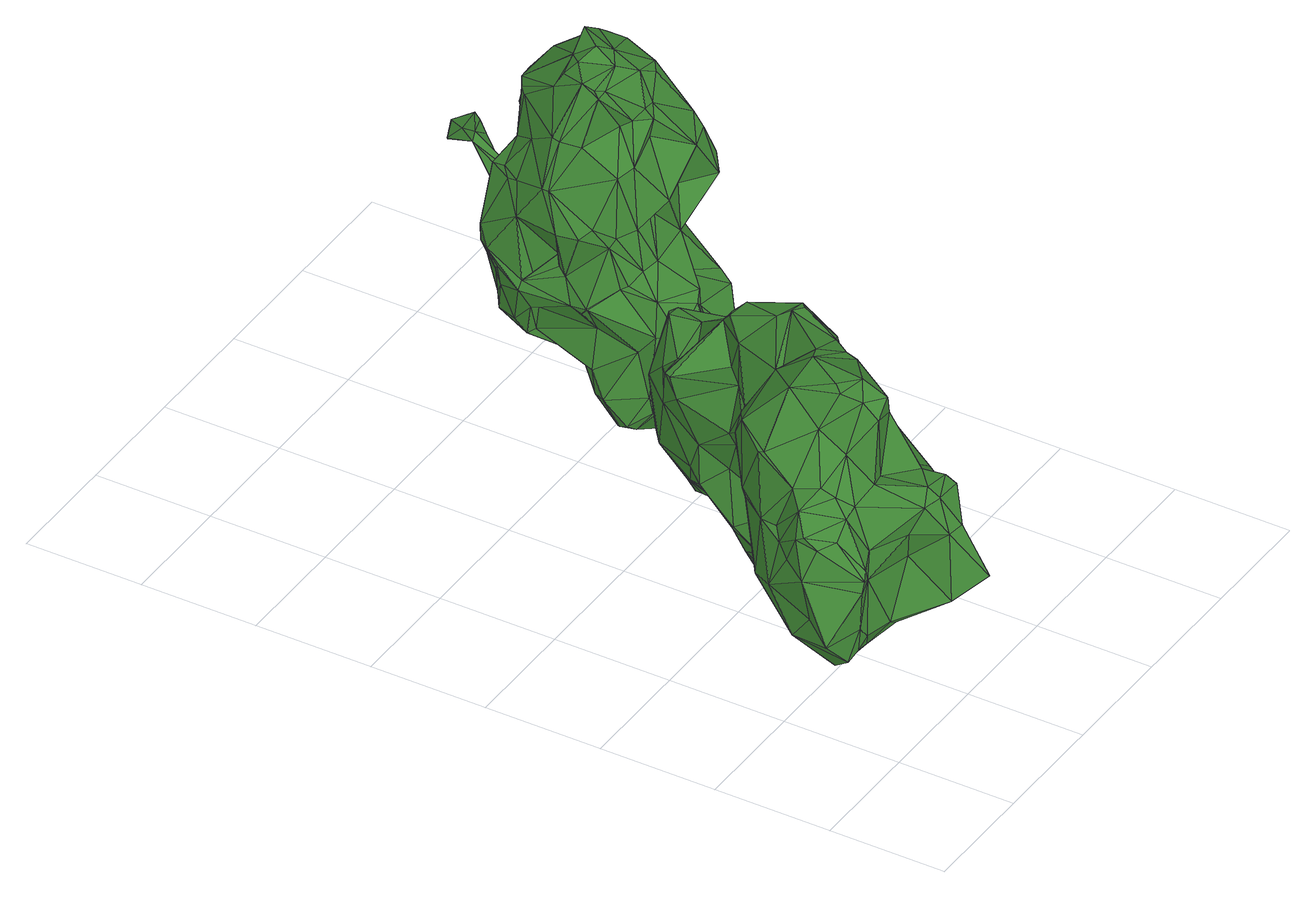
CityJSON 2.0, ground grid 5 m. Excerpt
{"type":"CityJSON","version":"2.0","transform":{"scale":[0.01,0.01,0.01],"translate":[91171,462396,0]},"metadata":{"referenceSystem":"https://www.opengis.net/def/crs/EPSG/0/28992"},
"CityObjects":{
"tree1":{"type":"SolitaryVegetationObject","attributes":{"gtid":58,"crown_width_m":12.39,"crown_median_z":6.33,"trunk_H_m":5.54,"trunk_DBH_m":0.528,"trunk_radius_m":0.264,"trunk_base_height_m":0.79,"original_gtid":"58"},"geometry":[{"type":"Solid","lod":"3","boundaries":[[[[0,1,2]],[[3,4,5]],[[6,7,8]],[[9,6,8]],[[10,11,12]],[[13,14,15]],[[16,17,18]],[[19,20,21]],[[22,21,20]],[[23,24,25]],[[26,27,28]],[[29,30,31]],[[29,32,30]],[[33,34,35]],[[23,25,36]],[[33,26,34]],[[37,38,39]],[[24,40,41]],[[42,43,44]],[[43,45,46]],[[47,48,9]],[[49,50,51]],[[52,53,54]],[[55,56,57]],[[58,59,60]],[[50,54,61]],[[2,62,0]],[[63,62,2]],[[64,65,66]],[[67,68,69]],[[70,71,72]],[[73,25,74]],[[74,25,24]],[[43,42,75]],[[49,54,50]],[[76,77,78]],[[78,77,41]],[[79,80,64]],[[79,81,80]],[[82,83,84]],[[59,85,60]],[[86,87,88]],[[89,90,91]],[[89,92,90]],[[45,43,75]],[[93,94,95]],[[72,90,96]],[[92,96,90]],[[94,93,97]],[[98,75,99]],[[100,101,15]],[[102,103,104]],[[37,97,93]],[[105,106,107]],[[4,89,5]],[[42,44,103]],[[32,108,30]],[[49,109,52]],[[76,47,8]],[[8,7,76]],[[32,110,46]],[[110,43,46]],[[111,112,113]],[[114,39,38]],[[110,44,43]],[[115,116,117]],[[32,46,45]],[[118,119,120]],[[55,121,122]],[[55,123,56]],[[113,73,74]],[[51,109,49]],[[53,113,112]],[[34,26,28]],[[68,124,69]],[[119,125,126]],[[57,121,55]],[[37,70,38]],[[127,79,66]],[[28,128,34]],[[37,39,97]],[[1,120,129]],[[2,1,129]],[[129,120,119]],[[126,129,119]],[[89,26,5]],[[89,27,26]],[[63,98,62]],[[76,78,14]],[[88,130,131]],[[132,133,134]],[[135,89,91]],[[91,136,135]],[[3,33,137]],[[3,137,4]],[[1,0,138]],[[1,138,139]],[[57,56,140]],[[141,139,142]],[[131,143,88]],[[144,145,146]],[[147,105,148]],[[37,149,70]],[[150,151,152]],[[151,150,132]],[[42,153,75]],[[115,67,69]],[[115,117,67]],[[52,54,49]],[[110,154,44]],[[29,154,32]],[[155,156,157]],[[158,61,159]],[[106,105,160]],[[106,160,161]],[[162,163,80]],[[88,87,130]],[[164,63,2]],[[56,123,53]],[[136,165,166]],[[143,131,148]],[[105,143,148]],[[167,117,168]],[[167,67,117]],[[30,169,31]],[[146,55,122]],[[101,152,151]],[[30,66,65]],[[68,70,149]],[[93,149,37]],[[93,95,149]],[[39,161,97]],[[92,4,155]],[[97,160,94]],[[124,149,95]],[[68,149,124]],[[170,86,171]],[[85,167,168]],[[166,165,172]],[[166,173,174]],[[106,175,176]],[[30,65,169]],[[51,177,178]],[[179,180,61]],[[152,181,182]],[[76,183,47]],[[184,142,185]],[[139,185,142]],[[147,148,131]],[[158,186,145]],[[57,9,121]],[[57,6,9]],[[96,114,72]],[[145,187,188]],[[144,187,145]],[[61,180,50]],[[50,180,163]],[[182,181,189]],[[3,26,33]],[[190,152,182]],[[150,152,190]],[[189,181,142]],[[71,191,72]],[[89,135,27]],[[153,192,193]],[[179,174,180]],[[145,188,179]],[[145,179,61]],[[90,72,194]],[[85,59,195]],[[131,130,147]],[[153,196,192]],[[53,112,56]],[[105,107,143]],[[8,47,9]],[[134,35,12]],[[10,12,35]],[[67,197,71]],[[167,197,67]],[[121,9,48]],[[113,52,198]],[[199,177,162]],[[199,162,125]],[[84,190,182]],[[138,185,139]],[[200,84,171]],[[192,171,84]],[[143,82,201]],[[200,201,82]],[[109,51,178]],[[3,5,26]],[[92,155,202]],[[92,202,203]],[[80,81,162]],[[168,60,85]],[[168,117,116]],[[98,99,62]],[[154,195,104]],[[136,166,135]],[[4,92,89]],[[39,157,161]],[[116,60,168]],[[204,176,175]],[[169,20,191]],[[138,0,62]],[[4,137,156]],[[4,156,155]],[[52,113,53]],[[84,189,184]],[[205,102,206]],[[205,103,102]],[[207,87,206]],[[16,124,208]],[[35,134,33]],[[137,33,134]],[[31,169,191]],[[209,99,75]],[[190,84,83]],[[115,69,16]],[[69,124,16]],[[82,210,83]],[[82,107,210]],[[147,160,105]],[[207,17,130]],[[130,87,207]],[[7,74,77]],[[121,48,122]],[[211,183,14]],[[153,42,103]],[[45,108,32]],[[194,212,91]],[[18,58,60]],[[207,58,18]],[[213,209,193]],[[81,125,162]],[[75,153,209]],[[129,108,2]],[[18,17,207]],[[63,45,98]],[[45,75,98]],[[13,151,11]],[[126,108,129]],[[164,108,63]],[[63,108,45]],[[164,2,108]],[[193,209,153]],[[71,197,214]],[[108,66,30]],[[96,203,114]],[[67,215,68]],[[113,198,73]],[[216,73,198]],[[182,189,84]],[[114,70,72]],[[166,172,173]],[[162,177,217]],[[51,217,177]],[[218,36,219]],[[218,219,1]],[[15,78,100]],[[100,142,181]],[[220,221,24]],[[210,204,190]],[[141,222,100]],[[142,100,222]],[[142,222,141]],[[190,83,210]],[[90,194,91]],[[178,216,109]],[[82,143,107]],[[187,223,188]],[[141,220,139]],[[14,78,15]],[[20,194,72]],[[19,194,20]],[[136,212,165]],[[71,70,215]],[[16,224,115]],[[16,18,224]],[[188,223,179]],[[145,186,146]],[[52,109,198]],[[65,20,169]],[[22,20,65]],[[194,19,212]],[[180,174,173]],[[192,84,184]],[[193,192,184]],[[86,170,87]],[[104,195,59]],[[161,160,97]],[[225,94,160]],[[122,226,146]],[[144,146,226]],[[225,160,147]],[[13,11,211]],[[157,39,202]],[[157,202,155]],[[14,13,211]],[[175,156,137]],[[205,153,103]],[[106,161,156]],[[157,156,161]],[[106,156,175]],[[72,191,20]],[[13,101,151]],[[67,71,215]],[[116,224,60]],[[116,115,224]],[[18,60,224]],[[71,214,191]],[[172,165,22]],[[100,181,101]],[[101,13,15]],[[78,40,100]],[[170,206,87]],[[124,95,208]],[[16,227,17]],[[36,125,118]],[[109,216,198]],[[85,228,229]],[[111,7,112]],[[213,193,184]],[[178,177,199]],[[73,216,25]],[[36,25,216]],[[102,207,206]],[[152,101,181]],[[172,163,173]],[[92,203,96]],[[64,80,172]],[[65,64,22]],[[223,230,179]],[[128,27,230]],[[128,230,223]],[[174,179,230]],[[22,212,231]],[[165,212,22]],[[58,207,102]],[[22,231,21]],[[68,215,70]],[[58,104,59]],[[102,104,58]],[[21,212,19]],[[32,154,110]],[[27,128,28]],[[229,228,191]],[[191,228,31]],[[74,24,77]],[[128,11,10]],[[127,66,108]],[[231,212,21]],[[84,200,82]],[[85,214,167]],[[123,159,53]],[[189,142,184]],[[146,186,55]],[[7,111,74]],[[94,208,95]],[[225,208,94]],[[114,202,39]],[[203,202,114]],[[213,99,209]],[[225,16,208]],[[128,10,35]],[[27,135,230]],[[174,230,166]],[[135,166,230]],[[54,53,159]],[[132,12,151]],[[158,55,186]],[[226,122,48]],[[100,40,141]],[[64,172,22]],[[81,232,125]],[[76,14,183]],[[54,159,61]],[[158,159,123]],[[31,228,29]],[[76,7,77]],[[145,61,158]],[[34,128,35]],[[78,41,40]],[[11,128,233]],[[226,233,128]],[[226,11,233]],[[158,123,55]],[[79,127,126]],[[184,185,213]],[[151,12,11]],[[226,211,11]],[[48,211,226]],[[127,108,126]],[[64,66,79]],[[118,219,36]],[[120,219,118]],[[36,216,125]],[[178,125,216]],[[125,178,199]],[[119,118,125]],[[24,41,77]],[[120,1,219]],[[24,23,220]],[[172,80,163]],[[79,232,81]],[[6,57,140]],[[204,132,150]],[[190,204,150]],[[74,111,113]],[[47,183,48]],[[211,48,183]],[[218,1,139]],[[163,162,217]],[[163,217,50]],[[50,217,51]],[[225,227,16]],[[147,227,225]],[[163,180,173]],[[204,210,176]],[[130,227,147]],[[17,227,130]],[[88,201,86]],[[88,143,201]],[[114,38,70]],[[200,171,201]],[[171,86,201]],[[112,140,56]],[[137,134,133]],[[175,137,133]],[[210,107,176]],[[106,176,107]],[[6,140,7]],[[7,140,112]],[[128,234,226]],[[91,212,136]],[[132,204,133]],[[204,175,133]],[[229,191,214]],[[229,214,85]],[[220,141,221]],[[132,134,12]],[[40,24,221]],[[40,221,141]],[[228,85,195]],[[228,195,154]],[[44,104,103]],[[44,154,104]],[[192,196,171]],[[206,196,205]],[[205,196,153]],[[170,196,206]],[[170,171,196]],[[154,29,228]],[[218,235,36]],[[218,139,235]],[[79,126,232]],[[126,125,232]],[[220,235,139]],[[220,23,235]],[[23,36,235]],[[223,234,128]],[[144,226,234]],[[187,144,234]],[[223,187,234]],[[167,214,197]],[[138,62,99]],[[185,138,99]],[[185,99,213]],[[236,237,238]],[[236,238,239]],[[239,238,240]],[[239,240,241]],[[238,237,242]],[[238,242,240]],[[240,242,243]],[[240,243,241]],[[242,237,244]],[[242,244,243]],[[243,244,245]],[[243,245,241]],[[244,237,246]],[[244,246,245]],[[245,246,247]],[[245,247,241]],[[246,237,248]],[[246,248,247]],[[247,248,249]],[[247,249,241]],[[248,237,250]],[[248,250,249]],[[249,250,251]],[[249,251,241]],[[250,237,252]],[[250,252,251]],[[251,252,253]],[[251,253,241]],[[252,237,254]],[[252,254,253]],[[253,254,255]],[[253,255,241]],[[254,237,256]],[[254,256,255]],[[255,256,257]],[[255,257,241]],[[256,237,258]],[[256,258,257]],[[257,258,259]],[[257,259,241]],[[258,237,260]],[[258,260,259]],[[259,260,261]],[[259,261,241]],[[260,237,262]],[[260,262,261]],[[261,262,263]],[[261,263,241]],[[262,237,264]],[[262,264,263]],[[263,264,265]],[[263,265,241]],[[264,237,266]],[[264,266,265]],[[265,266,267]],[[265,267,241]],[[266,237,268]],[[266,268,267]],[[267,268,269]],[[267,269,241]],[[268,237,270]],[[268,270,269]],[[269,270,271]],[[269,271,241]],[[270,237,272]],[[270,272,271]],[[271,272,273]],[[271,273,241]],[[272,237,274]],[[272,274,273]],[[273,274,275]],[[273,275,241]],[[274,237,276]],[[274,276,275]],[[275,276,277]],[[275,277,241]],[[276,237,278]],[[276,278,277]],[[277,278,279]],[[277,279,241]],[[278,237,280]],[[278,280,279]],[[279,280,281]],[[279,281,241]],[[280,237,282]],[[280,282,281]],[[281,282,283]],[[281,283,241]],[[282,237,284]],[[282,284,283]],[[283,284,285]],[[283,285,241]],[[284,237,236]],[[284,236,285]],[[285,236,239]],[[285,239,241]]]]}]},
"tree2":{"type":"SolitaryVegetationObject","attributes":{"gtid":49,"crown_width_m":10.5,"crown_median_z":7.49,"trunk_H_m":6.77,"trunk_DBH_m":0.506,"trunk_radius_m":0.253,"trunk_base_height_m":0.72,"original_gtid":"49"},"geometry":[{"type":"Solid","lod":"3","boundaries":[[[[286,287,288]],[[289,290,291]],[[292,291,290]],[[293,294,295]],[[296,297,298]],[[299,300,301]],[[302,303,304]],[[305,287,306]],[[307,308,309]],[[310,311,312]],[[313,314,315]],[[316,317,318]],[[319,316,318]],[[320,321,322]],[[323,322,321]],[[310,324,325]],[[326,327,328]],[[293,321,329]],[[301,300,330]],[[331,332,293]],[[328,333,326]],[[334,335,336]],[[333,337,338]],[[316,339,340]],[[303,341,304]],[[342,343,344]],[[345,343,342]],[[346,347,342]],[[348,349,350]],[[339,351,352]],[[288,305,344]],[[310,353,311]],[[354,355,343]],[[356,357,295]],[[358,297,359]],[[330,360,301]],[[361,362,363]],[[309,303,307]],[[289,339,319]],[[364,365,366]],[[324,336,364]],[[367,368,369]],[[370,371,372]],[[298,301,360]],[[373,374,375]],[[298,360,376]],[[299,377,300]],[[335,365,364]],[[351,289,378]],[[353,310,379]],[[323,380,381]],[[315,382,383]],[[315,383,384]],[[382,334,383]],[[385,386,387]],[[308,355,388]],[[354,388,355]],[[307,355,308]],[[389,371,390]],[[391,329,392]],[[320,392,329]],[[393,394,337]],[[380,323,332]],[[371,370,395]],[[312,396,397]],[[384,383,334]],[[378,398,352]],[[350,349,399]],[[370,400,395]],[[401,402,403]],[[404,405,307]],[[359,406,358]],[[407,408,409]],[[389,356,372]],[[293,329,294]],[[351,339,289]],[[293,410,331]],[[411,331,410]],[[336,335,364]],[[334,412,384]],[[364,366,324]],[[325,324,366]],[[335,334,365]],[[382,365,334]],[[413,414,415]],[[314,415,414]],[[366,365,325]],[[382,325,365]],[[382,416,325]],[[306,417,305]],[[331,411,407]],[[331,418,332]],[[332,419,380]],[[420,378,289]],[[398,378,420]],[[362,361,374]],[[345,388,343]],[[322,421,422]],[[332,418,419]],[[423,424,425]],[[362,423,425]],[[426,422,421]],[[426,421,323]],[[374,361,375]],[[427,428,429]],[[430,400,406]],[[422,320,322]],[[431,432,361]],[[289,291,433]],[[434,432,431]],[[323,421,322]],[[418,420,419]],[[341,319,318]],[[381,435,386]],[[409,418,407]],[[331,407,418]],[[319,290,289]],[[436,437,438]],[[345,439,440]],[[418,398,420]],[[418,409,398]],[[292,290,427]],[[441,442,443]],[[433,420,289]],[[407,411,444]],[[445,441,446]],[[319,339,316]],[[427,290,341]],[[319,341,290]],[[447,404,448]],[[449,436,450]],[[341,428,427]],[[444,437,451]],[[302,304,452]],[[288,423,286]],[[453,454,434]],[[455,456,370]],[[457,456,455]],[[342,344,346]],[[367,349,348]],[[458,338,376]],[[343,288,344]],[[347,346,459]],[[355,288,343]],[[460,396,311]],[[373,461,462]],[[307,302,404]],[[315,314,414]],[[430,395,400]],[[389,372,371]],[[463,464,326]],[[372,356,455]],[[339,451,340]],[[465,444,357]],[[465,357,356]],[[305,288,287]],[[461,373,466]],[[461,453,434]],[[466,453,461]],[[330,458,360]],[[301,406,299]],[[286,430,359]],[[406,359,430]],[[362,374,462]],[[298,406,301]],[[462,374,373]],[[286,423,431]],[[298,358,406]],[[375,453,373]],[[466,373,453]],[[467,463,401]],[[467,401,422]],[[404,468,405]],[[447,405,468]],[[447,468,404]],[[427,429,369]],[[308,388,309]],[[425,469,362]],[[427,369,470]],[[427,470,292]],[[429,367,369]],[[310,312,324]],[[405,355,307]],[[455,391,457]],[[377,457,391]],[[357,411,410]],[[357,444,411]],[[363,450,471]],[[354,343,388]],[[457,299,456]],[[360,458,376]],[[391,455,295]],[[356,295,455]],[[329,321,320]],[[315,384,313]],[[463,326,338]],[[441,399,442]],[[336,412,334]],[[440,388,345]],[[454,432,434]],[[391,294,329]],[[295,294,391]],[[333,338,326]],[[455,370,372]],[[472,473,474]],[[367,475,368]],[[337,394,338]],[[385,472,474]],[[470,472,385]],[[361,432,454]],[[347,459,439]],[[431,361,363]],[[434,431,362]],[[347,439,345]],[[423,362,431]],[[440,309,388]],[[311,396,312]],[[442,476,439]],[[303,302,307]],[[477,306,478]],[[402,401,463]],[[463,458,330]],[[338,458,463]],[[344,305,346]],[[464,460,327]],[[464,327,326]],[[405,425,424]],[[330,402,463]],[[317,404,452]],[[317,452,318]],[[444,465,437]],[[442,399,349]],[[479,476,442]],[[436,449,447]],[[462,461,480]],[[439,476,309]],[[480,362,462]],[[480,434,362]],[[434,480,461]],[[390,371,471]],[[481,402,330]],[[479,429,428]],[[430,431,363]],[[431,430,286]],[[447,449,482]],[[447,482,405]],[[376,483,298]],[[306,477,313]],[[393,337,333]],[[414,484,315]],[[472,470,368]],[[470,369,368]],[[394,483,376]],[[394,413,483]],[[485,471,395]],[[395,471,371]],[[378,352,351]],[[299,400,456]],[[299,406,400]],[[400,370,456]],[[306,287,478]],[[303,309,476]],[[476,486,303]],[[341,303,428]],[[332,323,321]],[[332,321,293]],[[357,410,293]],[[357,293,295]],[[483,314,313]],[[477,483,313]],[[483,413,314]],[[314,413,415]],[[405,424,355]],[[430,363,395]],[[363,485,395]],[[361,454,375]],[[311,327,460]],[[451,408,444]],[[437,340,451]],[[472,475,487]],[[396,487,475]],[[389,465,356]],[[442,459,443]],[[355,424,288]],[[423,288,424]],[[389,438,465]],[[390,438,389]],[[465,438,437]],[[471,450,436]],[[375,454,453]],[[401,392,320]],[[320,422,401]],[[394,414,413]],[[393,414,394]],[[467,422,488]],[[467,488,474]],[[487,473,472]],[[445,324,397]],[[445,397,350]],[[393,333,489]],[[479,490,476]],[[428,490,479]],[[416,414,393]],[[426,488,422]],[[474,491,467]],[[487,467,491]],[[396,492,348]],[[460,467,487]],[[313,384,493]],[[313,493,346]],[[324,445,336]],[[441,445,350]],[[441,350,399]],[[442,349,479]],[[310,325,379]],[[313,417,306]],[[336,446,412]],[[445,446,336]],[[338,394,376]],[[309,440,439]],[[403,377,494]],[[479,367,429]],[[359,287,286]],[[459,442,439]],[[347,345,342]],[[437,448,340]],[[495,496,497]],[[426,498,474]],[[385,474,498]],[[436,438,471]],[[498,426,386]],[[498,386,385]],[[499,291,292]],[[499,470,385]],[[323,381,426]],[[296,287,297]],[[296,298,477]],[[477,298,483]],[[368,475,472]],[[298,297,358]],[[460,487,396]],[[403,402,481]],[[403,481,377]],[[446,493,412]],[[412,493,384]],[[397,324,312]],[[479,349,367]],[[447,448,437]],[[447,437,436]],[[291,500,433]],[[475,367,492]],[[475,492,396]],[[391,494,377]],[[346,305,417]],[[346,417,313]],[[353,379,489]],[[353,489,328]],[[328,489,333]],[[416,393,489]],[[379,416,489]],[[362,469,363]],[[416,379,325]],[[463,467,464]],[[363,471,485]],[[496,501,497]],[[495,497,501]],[[495,501,496]],[[340,317,316]],[[404,317,448]],[[340,448,317]],[[382,315,484]],[[467,460,464]],[[433,500,420]],[[419,500,435]],[[420,500,419]],[[486,502,303]],[[502,428,303]],[[407,444,408]],[[299,457,377]],[[359,297,287]],[[426,474,488]],[[499,292,470]],[[381,386,426]],[[425,482,449]],[[419,435,381]],[[419,381,380]],[[481,300,377]],[[318,304,341]],[[452,304,318]],[[478,287,296]],[[405,482,425]],[[481,330,300]],[[478,296,477]],[[416,484,414]],[[382,484,416]],[[502,490,428]],[[451,352,408]],[[339,352,451]],[[367,348,492]],[[397,348,350]],[[396,348,397]],[[391,392,494]],[[471,438,390]],[[328,327,353]],[[311,353,327]],[[401,494,392]],[[401,403,494]],[[476,502,486]],[[476,490,502]],[[446,503,493]],[[346,493,503]],[[346,503,459]],[[503,446,441]],[[487,491,473]],[[474,473,491]],[[435,387,386]],[[499,385,387]],[[435,500,387]],[[291,387,500]],[[499,387,291]],[[302,452,404]],[[409,408,352]],[[409,352,398]],[[425,449,469]],[[363,469,450]],[[450,469,449]],[[503,441,443]],[[459,503,443]],[[504,505,506]],[[504,506,507]],[[507,506,508]],[[507,508,509]],[[506,505,510]],[[506,510,508]],[[508,510,511]],[[508,511,509]],[[510,505,512]],[[510,512,511]],[[511,512,513]],[[511,513,509]],[[512,505,514]],[[512,514,513]],[[513,514,515]],[[513,515,509]],[[514,505,516]],[[514,516,515]],[[515,516,517]],[[515,517,509]],[[516,505,518]],[[516,518,517]],[[517,518,519]],[[517,519,509]],[[518,505,520]],[[518,520,519]],[[519,520,521]],[[519,521,509]],[[520,505,522]],[[520,522,521]],[[521,522,523]],[[521,523,509]],[[522,505,524]],[[522,524,523]],[[523,524,525]],[[523,525,509]],[[524,505,526]],[[524,526,525]],[[525,526,527]],[[525,527,509]],[[526,505,528]],[[526,528,527]],[[527,528,529]],[[527,529,509]],[[528,505,530]],[[528,530,529]],[[529,530,531]],[[529,531,509]],[[530,505,532]],[[530,532,531]],[[531,532,533]],[[531,533,509]],[[532,505,534]],[[532,534,533]],[[533,534,535]],[[533,535,509]],[[534,505,536]],[[534,536,535]],[[535,536,537]],[[535,537,509]],[[536,505,538]],[[536,538,537]],[[537,538,539]],[[537,539,509]],[[538,505,540]],[[538,540,539]],[[539,540,541]],[[539,541,509]],[[540,505,542]],[[540,542,541]],[[541,542,543]],[[541,543,509]],[[542,505,544]],[[542,544,543]],[[543,544,545]],[[543,545,509]],[[544,505,546]],[[544,546,545]],[[545,546,547]],[[545,547,509]],[[546,505,548]],[[546,548,547]],[[547,548,549]],[[547,549,509]],[[548,505,550]],[[548,550,549]],[[549,550,551]],[[549,551,509]],[[550,505,552]],[[550,552,551]],[[551,552,553]],[[551,553,509]],[[552,505,504]],[[552,504,553]],[[553,504,507]],[[553,507,509]]]]}]}
},
"vertices":[
[890,942,1262],[919,972,1253],[854,979,1258],[635,977,164],[590,893,146],[635,988,171],[1420,1384,448],[1326,1237,635],[1396,1247,464],[1426,1296,430],[946,949,340],[1113,1085,356],[947,944,339],[1146,1022,402],[1248,1077,470],[1211,933,516],[311,323,601],[496,255,718],[320,321,730],[476,817,599],[391,903,717],[637,808,725],[597,1067,762],[1083,1176,923],[1116,1121,781],[1099,1226,917],[696,1044,182],[735,1122,219],[751,1108,209],[297,767,1034],[379,911,1076],[296,790,1028],[457,751,1237],[796,1009,197],[783,1103,212],[817,1014,207],[1019,1248,1054],[250,426,203],[309,520,358],[393,486,183],[1185,932,625],[1186,1147,657],[582,398,1247],[541,483,1326],[505,458,1248],[585,724,1312],[500,576,1296],[1378,1221,435],[1228,1249,364],[1014,1610,914],[879,1618,700],[969,1583,936],[1064,1574,882],[1115,1518,615],[905,1616,690],[1263,1571,308],[1291,1516,490],[1385,1434,425],[327,389,903],[292,451,944],[263,388,887],[901,1600,447],[810,760,1233],[659,755,1288],[603,1102,798],[454,985,942],[514,996,995],[71,466,688],[38,339,448],[171,262,648],[145,551,362],[141,651,562],[232,764,514],[1120,1320,882],[1261,1253,721],[729,619,1245],[1263,1114,472],[1264,1194,678],[1233,992,535],[685,1110,967],[643,1353,834],[631,1378,938],[868,379,541],[942,496,484],[975,451,659],[170,537,925],[747,197,820],[610,187,844],[664,122,709],[558,1002,316],[475,899,395],[479,901,398],[499,860,292],[300,399,211],[358,354,261],[207,302,346],[408,734,367],[398,445,176],[742,674,1251],[727,658,1156],[1180,883,609],[1138,838,473],[467,386,921],[513,395,1182],[419,481,1052],[624,147,401],[607,427,322],[751,277,435],[597,895,1178],[1026,1578,933],[485,546,1269],[1271,1273,694],[1219,1384,608],[1112,1459,842],[397,665,333],[185,259,693],[180,378,833],[114,424,818],[859,1240,1153],[813,1226,1165],[884,1191,1196],[1297,1449,321],[1235,1418,276],[1221,1542,474],[190,283,461],[862,1283,1093],[728,1135,1127],[541,997,1002],[844,1188,271],[823,1026,1234],[600,139,698],[705,28,481],[909,826,396],[786,873,285],[821,904,273],[579,1072,385],[580,1070,390],[639,847,170],[861,785,1207],[1029,883,1020],[1329,1469,487],[1017,870,862],[1012,734,803],[767,115,481],[996,1412,174],[994,1497,176],[1124,1454,236],[559,106,426],[706,30,477],[155,314,319],[988,683,454],[1029,899,398],[1014,683,468],[691,456,1089],[411,595,1131],[505,635,230],[612,688,237],[499,588,218],[1106,1530,263],[991,1573,466],[472,294,314],[508,497,217],[645,1408,935],[708,1451,741],[617,878,1162],[652,1131,592],[629,1245,491],[109,514,840],[110,479,860],[355,896,782],[744,242,846],[776,289,787],[647,1261,656],[670,1311,523],[689,1322,447],[693,697,267],[746,501,397],[827,1460,866],[975,1444,949],[845,1429,311],[773,1509,492],[1045,716,661],[991,601,618],[1262,1114,466],[939,618,865],[925,787,1008],[1108,1528,259],[970,1418,168],[957,1459,172],[1019,660,766],[958,516,485],[252,753,759],[761,418,824],[740,533,877],[464,850,557],[290,515,964],[710,327,863],[134,569,712],[1093,1474,870],[857,1398,891],[810,357,661],[747,247,596],[458,628,258],[408,722,345],[859,672,406],[556,415,893],[618,246,867],[539,211,829],[251,289,391],[700,550,1068],[843,471,441],[1166,1133,379],[615,879,509],[707,733,1026],[181,629,739],[118,460,486],[1035,1357,966],[824,1523,808],[933,1124,1099],[917,1173,1158],[1042,1096,932],[1056,1017,742],[1024,818,631],[934,1416,190],[213,273,723],[424,292,345],[1071,1303,258],[538,285,581],[256,615,946],[236,676,766],[779,1262,316],[736,985,566],[810,1216,933],[924,1257,327],[969,1370,207],[1016,1124,999],[766,852,80],[740,852,79],[765,859,80],[746,856,634],[745,863,634],[719,856,633],[763,865,80],[742,869,634],[759,871,80],[738,875,634],[753,875,79],[732,879,634],[747,877,79],[726,882,633],[740,878,79],[719,883,633],[733,878,79],[712,882,633],[727,875,78],[706,879,633],[721,871,78],[701,875,632],[717,865,78],[696,870,632],[715,859,78],[694,863,632],[714,852,78],[693,857,632],[714,845,78],[693,850,632],[717,839,78],[696,843,632],[721,833,78],[700,838,633],[727,829,79],[706,834,633],[733,827,79],[712,831,633],[740,826,79],[719,830,634],[747,826,79],[726,831,634],[753,829,80],[732,833,634],[758,833,80],[738,838,634],[763,839,80],[742,843,634],[765,845,80],[744,849,634],
[1633,2594,520],[1488,2458,526],[1442,2545,469],[1335,2182,1545],[1253,2230,1309],[1343,2118,1493],[1266,2143,1306],[1861,2226,1332],[1801,2268,1111],[1887,2345,1098],[1663,2301,491],[1684,2327,462],[1810,2197,441],[1960,2271,570],[1937,2165,491],[1937,2168,486],[1264,2463,1048],[1195,2385,941],[1250,2416,1062],[1362,2450,480],[1358,2374,518],[1240,2570,811],[1229,2560,746],[1193,2513,748],[1282,1569,504],[1368,1698,690],[1269,1718,584],[1363,2179,293],[1472,2075,376],[1353,1970,184],[1396,2471,1348],[1360,2480,1178],[1304,2384,1232],[1256,2264,1316],[1847,1944,996],[1816,2052,1172],[1847,1907,1015],[1801,1977,1203],[1133,1769,374],[1138,1723,325],[1657,1727,589],[1423,1720,640],[1499,1606,499],[1806,2080,1141],[1815,1999,468],[1760,2242,1467],[1740,2108,1427],[1529,1674,425],[1134,1904,194],[1119,1889,204],[1105,1952,309],[1541,1753,419],[1632,1796,520],[1358,2320,1467],[1418,2495,1363],[1192,2270,1116],[1257,2497,438],[1327,2546,453],[1353,2539,438],[1228,2472,572],[1230,2358,390],[1224,2409,440],[1285,1987,695],[1178,2071,639],[1180,2067,637],[1386,2294,1520],[1491,2314,1533],[1313,1555,505],[1239,2496,630],[1361,2635,665],[1847,2405,1086],[1809,2334,1299],[1763,2358,443],[1722,2407,447],[1786,2023,451],[1689,2861,841],[1658,2854,818],[1652,2612,720],[1091,1838,239],[1118,1815,220],[1122,1747,314],[1268,2025,884],[1287,2004,925],[1217,2068,984],[1931,2509,770],[1938,2556,883],[1974,2504,881],[1773,3015,787],[1713,2932,815],[1804,2932,832],[1717,2017,434],[1963,2205,726],[1437,2260,1553],[1379,1685,392],[1683,2068,1426],[1591,2028,1357],[1227,1782,170],[1216,1907,164],[1289,2004,166],[1387,1986,1198],[1550,1999,1316],[1478,2047,1334],[1235,2498,631],[1817,2457,1057],[1764,2604,988],[1853,2256,968],[1780,2067,983],[1484,1714,350],[1538,1834,423],[1877,2542,793],[1299,1834,686],[1253,1813,558],[1530,2239,1577],[1187,2095,605],[1858,2410,602],[1716,2005,780],[1761,2018,630],[1832,2165,714],[1302,2553,1064],[1399,2585,804],[1821,2357,459],[1707,2333,1510],[1583,2370,1458],[1614,2338,1577],[1821,2299,1336],[1734,2313,1490],[1163,2022,279],[1517,1858,420],[1395,1847,296],[1434,1969,429],[1279,1703,211],[1247,2331,412],[1596,2200,1534],[1599,2091,1476],[1518,2148,1527],[1787,1924,1159],[1791,1859,969],[1561,2658,686],[1408,2640,687],[1491,2634,751],[1674,1887,1161],[1189,2241,1117],[1163,2194,947],[1179,2106,947],[1754,2457,586],[1643,2671,680],[1783,2869,771],[1344,2132,1524],[1784,2871,766],[1525,2021,1373],[1651,2647,1090],[1609,2575,1301],[1658,2642,1091],[1175,2365,619],[1220,2483,658],[1248,2065,513],[1185,2143,625],[1215,2298,543],[1686,2515,1374],[1243,1883,471],[1206,2061,346],[1551,2548,1038],[1424,2504,1130],[1643,2609,984],[1700,2649,986],[1449,2513,1385],[1287,2491,1080],[1802,2957,808],[1796,2904,811],[2000,2406,889],[1950,2327,631],[1973,2252,715],[1767,1987,457],[1196,2322,542],[1404,1711,730],[1734,2990,751],[1704,2993,751],[1703,1802,604],[1541,1893,659],[1679,2501,1257],[1775,3012,784],[1578,1900,822],[1386,2473,904],[1596,2622,730],[1303,2007,1189],[1740,2648,979],[1360,1955,939],[1436,1949,950],[1487,1895,1017],[1358,1931,755],[1192,2359,657],[1536,2171,443],[1565,2380,579],[1221,2188,721],[1706,2991,748],[1836,2155,559],[1450,2591,790],[1641,2053,416],[1276,1756,196],[1760,2541,827],[1224,2327,670],[1423,1905,777],[1664,1963,960],[1409,1670,371],[1233,2220,748],[1466,1945,951],[1300,1958,714],[1309,2169,315],[1821,2180,749],[1251,2285,562],[1309,2169,320],[1384,2163,618],[1544,2014,1235],[1453,2089,1310],[1395,2117,1497],[1274,2096,529],[1258,2239,786],[1244,2328,413],[1565,2202,73],[1540,2202,72],[1564,2209,73],[1541,2202,750],[1540,2208,750],[1515,2202,749],[1562,2215,73],[1537,2214,749],[1558,2220,73],[1533,2220,749],[1553,2224,72],[1528,2223,749],[1546,2226,72],[1522,2226,749],[1540,2227,72],[1515,2227,749],[1533,2226,72],[1509,2226,748],[1527,2224,72],[1503,2223,748],[1522,2220,71],[1497,2220,748],[1518,2215,71],[1493,2214,748],[1516,2209,71],[1491,2208,748],[1515,2202,71],[1490,2202,748],[1516,2195,71],[1491,2195,748],[1518,2189,71],[1493,2189,748],[1522,2184,71],[1497,2184,748],[1527,2180,72],[1503,2180,748],[1533,2178,72],[1509,2177,748],[1540,2177,72],[1515,2176,749],[1547,2178,72],[1522,2177,749],[1553,2180,72],[1528,2180,749],[1558,2184,73],[1533,2184,749],[1562,2189,73],[1537,2189,749],[1564,2195,73],[1540,2195,750]
]}
